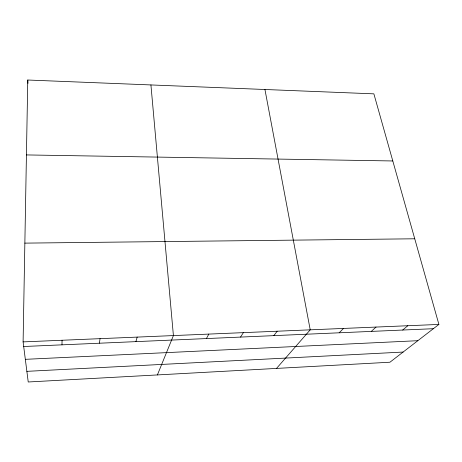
<?xml version="1.0" encoding="UTF-8"?>
<svg xmlns="http://www.w3.org/2000/svg" width="462" height="462" viewBox="0 0 462 462"><rect width="100%" height="100%" fill="white"/><g stroke="black" fill="none" stroke-linecap="round" stroke-linejoin="round"><path stroke-width="0.69" d="M61.989 344.843L62.052 340.257M23.1 341.892L27.766 80.018L373.873 93.85L438.9 324.428L389.945 362.22L28.228 381.982L23.1 341.892L438.9 324.428M99.388 343.214L100.063 338.658M135.903 341.632L137.174 337.104M157.398 374.925L173.412 335.579L150.924 84.944M206.439 338.565L208.807 334.095M240.506 337.087L243.387 332.64M273.816 335.637L277.183 331.219M276.524 368.416L310.221 329.833L264.94 89.501M339.206 332.796L343.497 328.436M371.292 331.404L376.016 327.073M402.668 330.041L407.807 325.733M26.865 371.344L403.118 352.056M25.329 359.332L417.827 340.696M23.689 346.506L433.362 328.707M24.861 243.127L414.749 238.79M26.432 154.926L392.798 160.967M27.766 80.018L27.957 83.356"/></g></svg>
